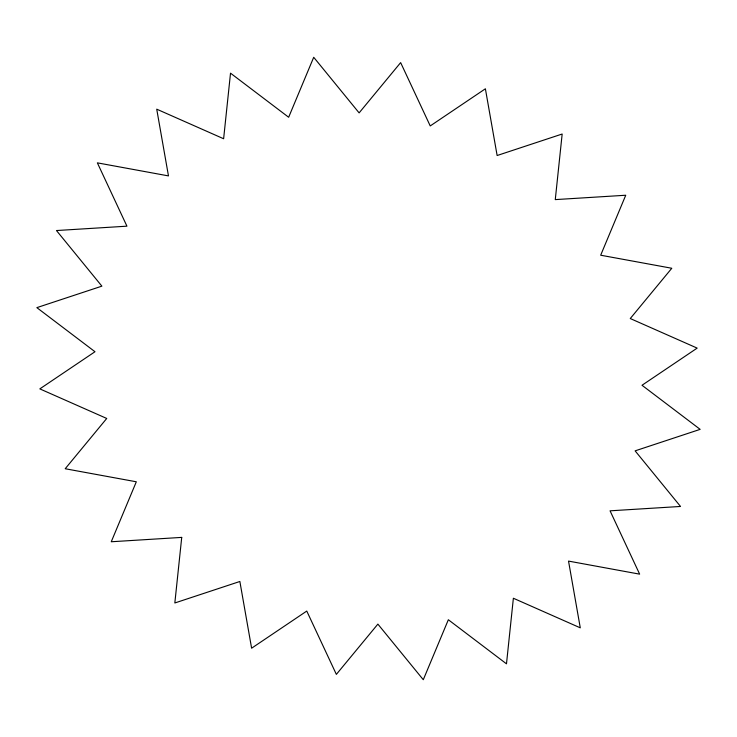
<?xml version="1.0" encoding="UTF-8"?>
<svg xmlns="http://www.w3.org/2000/svg" width="737" height="737" viewBox="0 0 737 737"><rect width="100%" height="100%" fill="white"/><g stroke="black" fill="none" stroke-linecap="round" stroke-linejoin="round"><path stroke-width="1.11" d="M181.726 537.393L174.835 602.977L239.866 581.484L251.612 648.21L306.767 611.065L336.358 674.383L377.878 624.11L423.287 679.717L448.345 619.743L506.485 663.834L513.376 598.251L580.277 627.832L568.531 561.097L639.642 574.151L610.061 510.824L680.527 506.457L635.119 450.851L700.15 429.358L642.01 385.267L697.165 348.113L630.264 318.541L671.794 268.259L600.683 255.214L625.741 195.241L555.274 199.607L562.165 134.023L497.134 155.516L485.388 88.79L430.233 125.935L400.642 62.617L359.122 112.89L313.713 57.283L288.655 117.257L230.515 73.166L223.624 138.749L156.723 109.168L168.469 175.903L97.358 162.849L126.939 226.176L56.473 230.543L101.881 286.149L36.85 307.642L94.99 351.733L39.835 388.887L106.736 418.459L65.206 468.741L136.317 481.786L111.259 541.759L181.726 537.393"/></g></svg>
